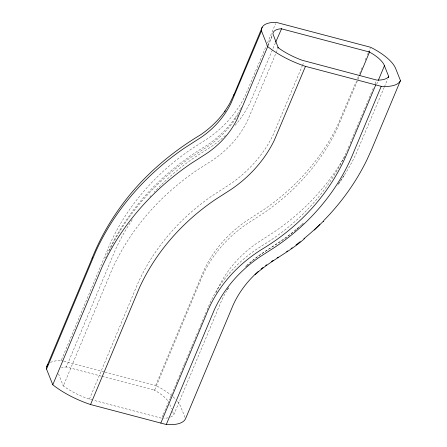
<?xml version="1.0" encoding="UTF-8"?>
<svg xmlns="http://www.w3.org/2000/svg" width="447" height="447" viewBox="0 0 447 447"><rect width="100%" height="100%" fill="white"/><g stroke="black" fill="none" stroke-linecap="round" stroke-linejoin="round"><path stroke-width="0.34" stroke-dasharray="2.23 1.68" d="M50.494 362.472A41.057 15.489 22.7 0 1 61.189 360.528L110.191 243.498A222.712 193.456 -21.7 0 1 191.098 149.253L207.045 139.011A107.464 93.345 -21.7 0 0 245.185 95.742L266.473 45.387M105.464 258.131C112.694 240.726 122.545 224.495 133.888 209.475L134.268 208.967C154.131 182.985 179.56 161.713 207.52 144.912C218.13 137.698 227.534 128.68 234.988 118.226L234.591 118.762L240.24 109.817M101.374 376.178L66.34 366.937L115.309 249.99A219.538 190.696 -21.7 0 1 133.128 218.427M92.725 400.065L87.388 398.489A40.934 15.444 22.7 0 1 65.011 387.158L62.949 385.688L63.301 385.957L112.404 268.675A232.49 201.949 -21.7 0 1 196.864 170.296L212.833 160.037A97.686 84.852 -21.7 0 0 247.504 120.707L277.961 48.421M89.378 399.182L138.207 282.554A207.084 179.878 -21.7 0 1 213.437 194.926L229.356 184.7A123.093 106.922 -21.7 0 0 273.044 135.139L302.161 66.139M267.546 42.828L275.581 23.63M268.071 44.951L272.083 35.369M268.105 45.929L272.379 35.704M275.374 42.845L250.275 102.302A110.638 96.105 -21.7 0 1 234.748 125.78M172.017 395.958A41.219 15.55 22.7 0 0 155.679 385.448L203.558 271.083A119.483 103.788 -21.7 0 1 246.967 220.522L262.713 210.414A210.688 183.007 -21.7 0 0 337.491 125.579L356.421 81.164M102.05 376.352L154.589 390.209L202.513 275.754A123.126 106.95 -21.7 0 1 247.241 223.651L262.998 213.537A207.05 179.85 -21.7 0 0 336.485 130.172L359.354 76.32M302.429 65.497L303.77 62.284M163.071 415.045L161.725 418.258L93.395 400.238M163.339 414.397L169.804 398.959M170.072 398.311L177.079 381.582M177.347 380.939L178.694 377.721M178.962 377.078L184.348 364.21M184.617 363.567L185.963 360.349M186.237 359.706L191.623 346.838M191.892 346.196L193.238 342.978M193.506 342.335L198.356 330.752M198.624 330.109L200.513 325.6M200.781 324.958L206.704 310.805M206.978 310.162L209.699 303.675A128.043 111.225 -21.7 0 1 256.215 249.493L262.562 245.409A202.01 175.47 -21.7 0 0 347.531 149.611M216.063 292.712L217.337 289.678A111.493 96.848 -21.7 0 1 257.841 242.497L273.57 232.395A218.678 189.953 -21.7 0 0 344.866 156.333M170.547 417.079A34.106 12.868 22.7 0 0 173.799 414.715L221.639 300.485A111.493 96.848 -21.7 0 1 226.64 290.841M357.488 78.605L358.561 76.051M359.628 73.492L360.969 70.291M361.237 69.654L362.578 66.458M365.255 60.06L366.054 58.144M367.395 54.942L368.199 53.025M368.468 52.388L370.339 47.907M348.319 147.773L349.118 145.856M350.191 143.303L355.27 131.167M355.533 130.53L372.111 90.937M372.373 90.3L373.714 87.109M375.05 83.913L376.385 80.723M376.698 84.232L378.039 81.024M384.213 87.349L355.488 155.154A218.678 189.953 -21.7 0 1 337.742 185.041M384.481 86.707L387.7 79.024M240.542 109.236L242.056 106.336M344.246 175.33L337.703 185.103M227.305 289.729L228.791 287.41M245.705 266.742L246.61 265.848A111.493 96.848 -21.7 0 0 245.699 266.675M246.716 265.73C260.998 252.047 279.464 243.973 294.344 231.015M296.964 228.937L298.97 227.177M299.473 226.741L303.479 223.221M294.869 230.602L296.439 229.35M66.34 366.937L66.648 366.931L65.15 367.054A28.792 10.862 22.7 0 0 61.418 367.959M61.189 360.528L63.211 361.064M63.887 361.237L104.386 371.921M105.056 372.1L155.679 385.448M154.589 390.209L154.064 389.935L156.154 391.119A28.954 10.924 22.7 0 1 168.698 402.132M185.024 417.492L180.717 406.669A41.219 15.55 22.7 0 0 177.52 401.473M169.799 404.468L171.57 408.921M172.581 411.463L173.844 414.637M58.49 373.876L63.301 385.957M302.876 223.796A218.678 189.953 -21.7 0 1 300.859 225.567M298.819 227.311A218.678 189.953 -21.7 0 1 277.872 243.202L262.143 253.304A111.493 96.848 -21.7 0 0 247.085 265.356M225.411 135.441A110.638 96.105 -21.7 0 1 211.006 146.851L195.06 157.087A219.538 190.696 -21.7 0 0 154.131 192.165M238.19 114.711A97.686 84.852 -21.7 0 1 207.52 146.683L191.551 156.942A232.49 201.949 -21.7 0 0 108.783 251.7M227.344 289.667A111.493 96.848 -21.7 0 1 228.791 287.332M149.952 196.786A219.538 190.696 -21.7 0 1 150.868 195.752M173.078 396.886A41.219 15.55 22.7 0 1 175.928 399.652M168.122 417.805A34.106 12.868 22.7 0 1 163.608 418.28"/><path stroke-width="0.67" d="M46.784 366.562L92.529 257.293M92.054 258.416C99.994 238.257 110.973 219.371 124.07 202.133L124.607 201.407C145.253 174.442 171.581 152.254 200.602 134.782C210.062 128.35 218.443 120.321 225.087 111.001L224.517 111.767L229.523 103.844L234.155 94.228M258.176 271.53A99.228 86.193 -21.7 0 0 233.189 304.927L185.533 418.766A46.365 17.494 22.7 0 1 166.29 424.516L90.545 404.535A53.193 20.07 22.7 0 1 52.78 384.761L46.538 369.082L95.781 251.488A244.749 212.599 -21.7 0 1 184.695 147.918L200.686 137.642A85.427 74.202 -21.7 0 0 231.004 103.246L261.467 30.91A41.057 15.489 22.7 0 1 276.117 22.35L370.608 47.27A41.219 15.55 22.7 0 1 395.645 68.497L400.462 80.589L371.714 149.259L366.914 159.864A230.943 200.602 -21.7 0 1 324.109 220.209M52.78 384.761L102.017 267.161A244.749 212.599 -21.7 0 1 190.93 163.591L206.922 153.321A85.427 74.202 -21.7 0 0 237.245 118.924L267.708 46.583L261.467 30.91M90.545 404.535L139.386 287.885A208.263 180.901 -21.7 0 1 215.046 199.753L230.965 189.528A121.914 105.9 -21.7 0 0 274.234 140.442L305.474 66.357L381.218 86.338A46.365 17.494 22.7 0 0 400.462 80.589M233.686 95.334L262.188 27.267M275.643 42.202L281.576 28.753L280.079 28.876A28.792 10.862 22.7 0 0 272.916 33.81L278.23 47.779L277.883 47.511L279.939 48.98A40.934 15.444 22.7 0 0 302.317 60.311L376.832 80.091A34.106 12.868 22.7 0 0 388.728 76.538L383.856 64.357A28.954 10.924 22.7 0 0 371.083 52.942L368.993 51.757L369.524 52.031L359.623 75.683M160.819 423.074L206.073 314.973A131.485 114.214 -21.7 0 1 263.032 248.621A198.691 172.587 -21.7 0 0 347.163 153.181L375.748 84.896M166.29 424.516L214.236 309.994A125.512 109.023 -21.7 0 1 259.83 256.885L275.587 246.766A204.586 177.71 -21.7 0 0 352.605 154.696L381.218 86.338M378.307 80.387L384.476 65.659M388.236 77.744L388.773 76.459M314.252 230.082L323.751 220.857L323.231 221.354M255.053 274.721C270.156 260.657 289.466 252.231 304.787 238.385M271.491 261.489L273.178 260.4M277.106 257.88L278.23 257.159M281.269 28.759L369.524 52.031M305.474 66.357A53.193 20.07 22.7 0 1 267.708 46.583M319.868 224.439A230.943 200.602 -21.7 0 1 303.887 238.72M300.216 241.676A230.943 200.602 -21.7 0 1 295.948 244.978M292.148 247.794A230.943 200.602 -21.7 0 1 291.053 248.588M287.739 250.935A230.943 200.602 -21.7 0 1 286.628 251.706M261.07 269.055A99.228 86.193 -21.7 0 1 263.054 267.457M265.591 265.524A99.228 86.193 -21.7 0 1 266.619 264.769M46.538 369.082A41.057 15.489 22.7 0 1 47.963 364.422"/></g></svg>
